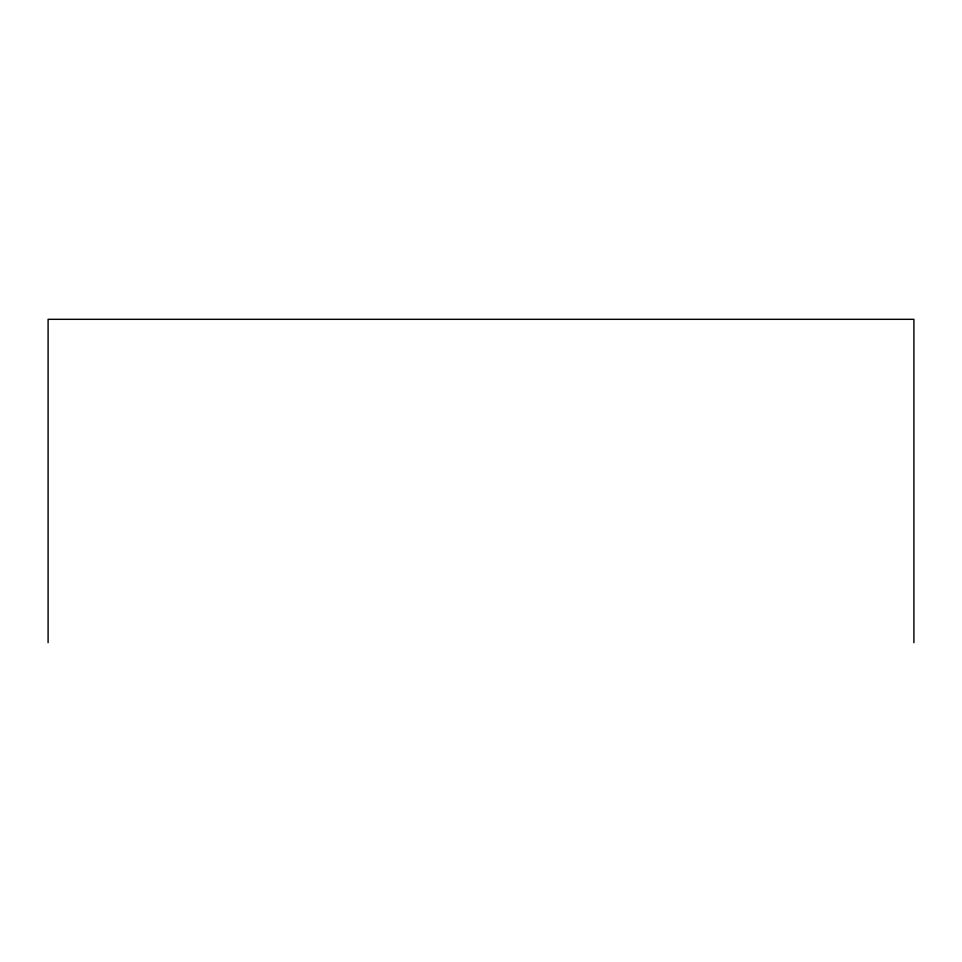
<?xml version="1.0" encoding="UTF-8"?>
<svg xmlns="http://www.w3.org/2000/svg" width="962" height="962" viewBox="0 0 962 962"><rect width="100%" height="100%" fill="white"/><g stroke="black" fill="none" stroke-linecap="round" stroke-linejoin="round"><path stroke-width="1.44" d="M913.9 642.676L913.9 319.324L48.1 319.324L48.1 642.676"/></g></svg>
